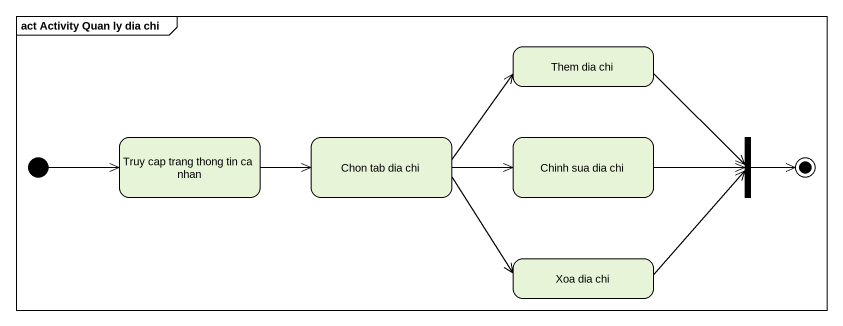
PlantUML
@startuml
mainframe act Activity Quan ly dia chi
hide empty description
state "Them dia chi" as Them_dia_chi
state "Truy cap trang thong tin ca nhan" as Truy_cap_trang_thong_tin_ca
state "Chon tab dia chi" as Chon_tab_dia_chi
state "Chinh sua dia chi" as Chinh_sua_dia_chi
state fork1 <<join>>
state "Xoa dia chi" as Xoa_dia_chi
[*] -right-> Truy_cap_trang_thong_tin_ca
Them_dia_chi --> fork1
Truy_cap_trang_thong_tin_ca -right-> Chon_tab_dia_chi
Chon_tab_dia_chi -right-> Them_dia_chi
Chon_tab_dia_chi -right-> Chinh_sua_dia_chi
Chon_tab_dia_chi -right-> Xoa_dia_chi
Chinh_sua_dia_chi -right-> fork1
Xoa_dia_chi -up-> fork1
fork1 -right-> [*]
@enduml
